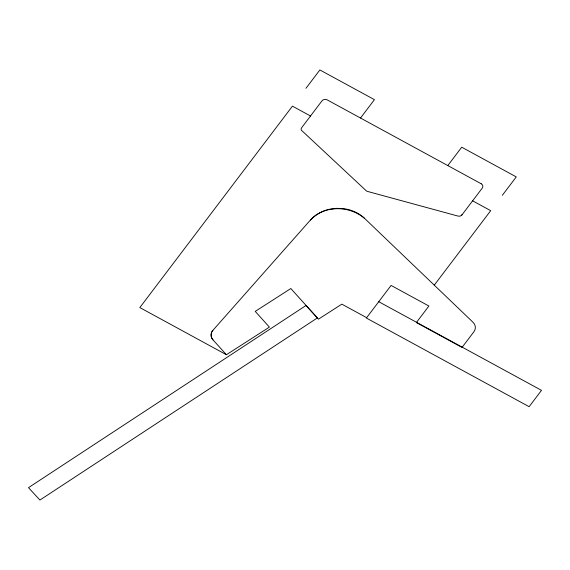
<?xml version="1.0" encoding="UTF-8"?>
<svg xmlns="http://www.w3.org/2000/svg" width="570" height="570" viewBox="0 0 570 570"><rect width="100%" height="100%" fill="white"/><g stroke="black" fill="none" stroke-linecap="round" stroke-linejoin="round"><path stroke-width="0.85" d="M378.744 301.708L541.5 390.35L529.124 406.695L366.368 318.046L391.084 285.428L428.897 306.019L416.364 322.556L462.035 347.429L473.912 331.754A9.312 7.873 1.1 0 0 473.022 322.285L364.586 218.381C349.239 205.457 324.608 204.922 310.408 220.063L212.895 330.344C210.43 332.923 210.494 337.298 212.981 339.841L226.411 354.732L269.403 327.109L255.232 311.398L290.828 288.534L318.459 319.164L341.829 304.152L366.653 317.668M305.955 88.314L319.87 69.946L374.426 99.657L360.511 118.033M447.799 165.571L461.714 147.202L516.27 176.914L502.348 195.282M461.451 215.567L482.241 188.129A3.783 3.199 1.1 0 0 481.23 183.782M434.269 285.15L490.692 210.672L472.623 200.825M462.099 214.712L460.261 216.13L458.137 216.115L367.686 191.47A3.762 3.178 1.1 0 1 366.026 190.58L301.295 130.131L301.103 128.97L301.651 127.709L321.993 100.847A3.783 3.199 1.1 0 1 327.073 99.821L481.23 183.782M212.895 330.344C210.458 332.937 210.508 337.283 212.981 339.841M310.515 116.002L292.439 106.155L139.835 307.579L226.411 354.732M310.408 220.063A34.706 29.334 1.1 0 1 329.481 209.233L336.941 208.321L344.465 208.77A34.706 29.334 1.1 0 1 364.586 218.381M305.983 305.513L28.5 487.656L39.928 500.054L317.412 317.91L305.983 305.513"/></g></svg>
